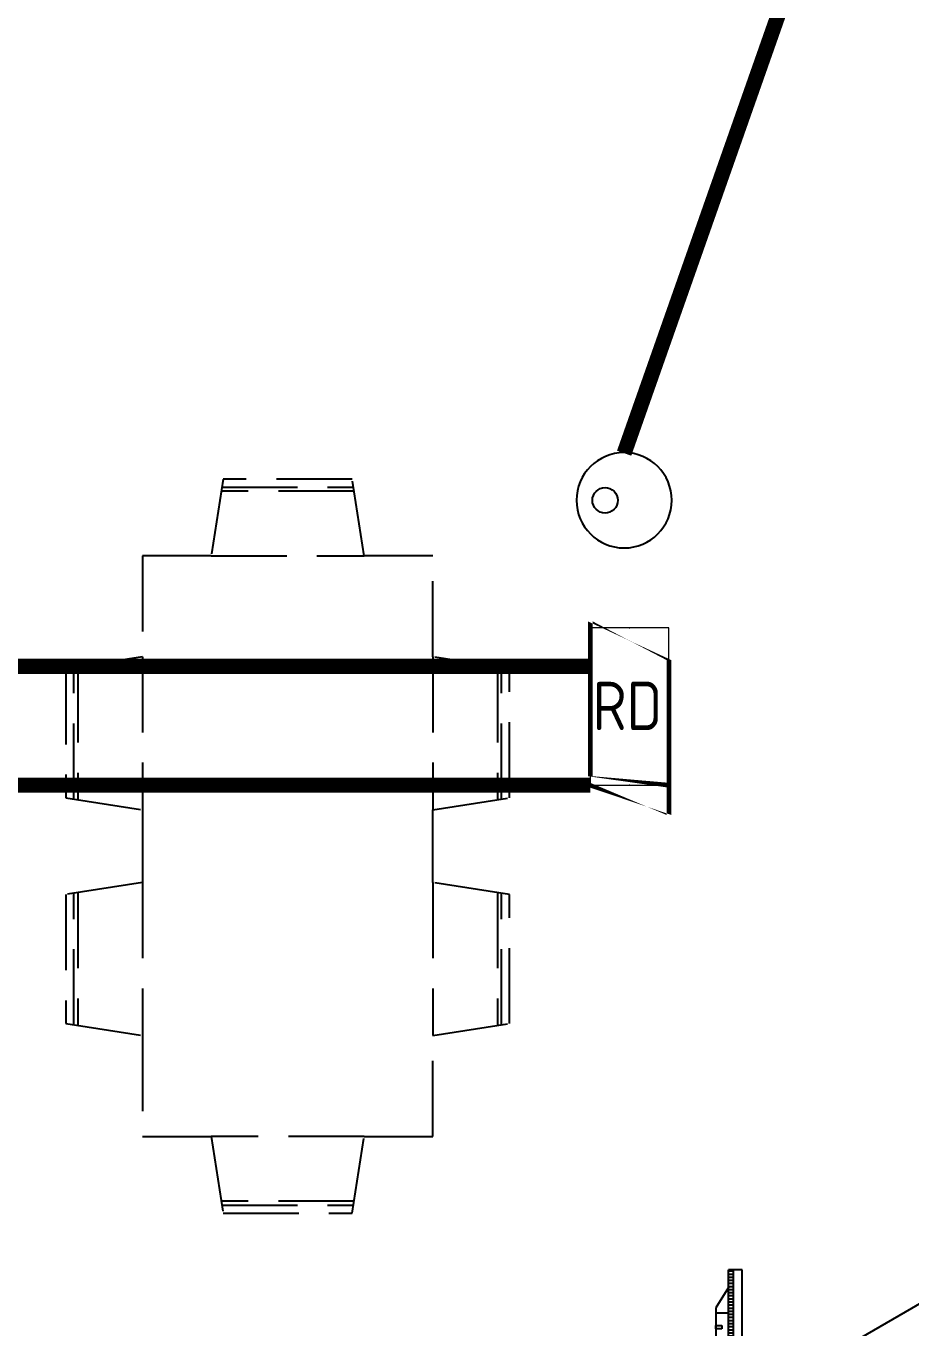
# Model space of a CAD drawing. Extents: x 5031545 to 5313844, y -886381 to -283477.
# Drawn here: x 5275867 to 5278792, y -785568 to -781264 of the extents above; entities that cross this region are included whole.
import ezdxf
from ezdxf.enums import TextEntityAlignment as Align

# ---------------------------------------------------------------- set-up
doc = ezdxf.new("R2010")
doc.units = 0
doc.header["$LTSCALE"] = 1000
doc.header["$MEASUREMENT"] = 0
doc.linetypes.add('A户型$0$DASH', pattern=[0.35, 0.25, -0.1])
doc.linetypes.add('DASH', pattern=[0.35, 0.25, -0.1])
doc.layers.get('0').update_dxf_attribs({"linetype": 'CONTINUOUS'})
for name, color, linetype in [('3.5方案汇报，与郭总、侯月琴确定户型_t8$0$2020.03.04 -1安徽标准化洋房户型(UA）_t8_t8$0$fur', 252, 'CONTINUOUS'), ('3.5方案汇报，与郭总、侯月琴确定户型_t8$0$2020.03.04 -1安徽标准化洋房户型(UA）_t8_t8$0$FURN', 252, 'CONTINUOUS'), ('5fur', 175, 'CONTINUOUS'), ('EQUIP-通讯', 3, 'CONTINUOUS'), ('TEL_TEXT', 7, 'CONTINUOUS'), ('WIRE-安防', 4, 'CONTINUOUS'), ('WIRE-综合布线', 5, 'DASH')]:
    doc.layers.add(name, color=color, linetype=linetype)
doc.layers.add('EQUIP-消防', color=3, linetype='CONTINUOUS', lineweight=20)
doc.styles.add('_TEL_DIM', font='simplex.shx', dxfattribs={"width": 0.8, "height": 3.5, "bigfont": 'hztxt.shx'})
doc.styles.get("Standard").update_dxf_attribs({"font": 'gbenor.shx', "bigfont": 'gbcbig.shx'})

# ---------------------------------------------------------------- blocks, each defined once
blk = doc.blocks.new('$equip$00002771')
for p, q in [((-0.6500000000087311, 0.6500000000014552), (-0.6500000000087311, 0)), ((0.6500000000087311, 0.6500000000014552), (-0.6500000000087311, 0.6500000000014552)), ((0.6500000000087311, 0), (0.6500000000087311, 0.6500000000014552)), ((-0.6500000000087311, 0), (0.6500000000087311, 0))]:
    blk.add_line(p, q)
at = {"const_width": 0.04}
blk.add_lwpolyline([(-0.6500000000087311, 0.6500000000014552), (-0.6500000000087311, 0), (0.6500000000087311, 0), (0.6500000000087311, 0.6500000000014552), (-0.6500000000087311, 0.6500000000014552), (-0.6500000000087311, 0)], dxfattribs=at)
for p in [(0, 0.6500000000014552), (-0.6500000000087311, 0.3250000000007276), (0.6500000000087311, 0.3250000000007276), (0, 0)]:
    blk.add_point(p)
at = {"color": 7}
blk.add_attdef('$TEXT$', text='', height=0.4, dxfattribs=at).set_placement((0.006237997862626798, 0.3429758970196417), align=Align.MIDDLE_CENTER)
at = {"color": 7, "flags": 1}
for tag, height, p in [('B', 0.4, (0.9046029297314817, 0.2456043182446592)), ('A', 2e-05, (0, 0))]:
    blk.add_attdef(tag, text='', height=height, dxfattribs=at).set_placement(p, align=Align.MIDDLE_CENTER)
blk = doc.blocks.new('$equip$00001883')
at = {"color": 0, "linetype": 'Continuous'}
blk.add_lwpolyline([(0.05656854249173193, 0.06343145752452983, 0.1989123673796601), (0.08000000000174623, 0.1200000000198997, 0.1989123673796538), (0.05656854249173193, 0.1765685425143602, 0.1989123673796588), (-3.637978807091713e-12, 0.200000000019827, 0.1989123673796357), (-0.05656854249900789, 0.1765685425143602, 0.1989123673796538), (-0.08000000000174623, 0.1200000000198997, 0.198912367379646), (-0.05656854249900789, 0.06343145752452983, 0.1989123673796497), (-3.637978807091713e-12, 0.040000000020882, 0.1989123673796557)], format="xyb", close=True, dxfattribs=at)
blk.add_circle((0, 0), 0.3000000000001062)
at = {"layer": 'TEL_TEXT', "style": '_TEL_DIM', "flags": 1}
blk.add_attdef('A', text='', height=2e-05, dxfattribs=at).set_placement((0, 0), align=Align.MIDDLE_CENTER)
blk = doc.blocks.new('VDGVDVXVE')
at = {"layer": '5fur', "color": 252, "linetype": 'A户型$0$DASH'}
for p, q in [((583552.6485993705, 367120.1838049471), (583113.4603327039, 367120.1838049471)), ((583115.6128660372, 367133.5171382804), (583550.5944660372, 367133.5171382804)), ((583080.2440660372, 366906.7864716137), (583586.0973993705, 366906.7864716137)), ((582853.1709993705, 366573.0992221342), (582853.1709993705, 366067.265721936)), ((583813.1709993705, 366573.0992221218), (583813.1709993705, 366067.2657219607)), ((582626.5043327039, 366102.6264716137), (582626.5043327039, 366537.6078049471)), ((582639.8376660371, 366539.6611382804), (582639.8376660371, 366100.4718049471)), ((584026.5043327039, 366539.6611382804), (584026.5043327039, 366100.471804947)), ((584039.8376660371, 366102.6264716137), (584039.8376660371, 366537.607804947)), ((582853.1709993705, 365826.4325554675), (582853.2344660372, 365320.5891382804)), ((583813.1075327039, 365826.4424716137), (583813.1709993705, 365320.5990552941)), ((582626.5043327039, 365355.959804947), (582626.5043327039, 365790.9411382804)), ((582639.8376660371, 365792.9944716137), (582639.8376660371, 365353.8051382804)), ((584026.5043327039, 365792.9944716137), (584026.5043327039, 365353.8051382804)), ((584039.8376660371, 365355.959804947), (584039.8376660371, 365790.9411382804)), ((583586.0973993705, 364986.9144716137), (583080.2540659922, 364986.8504716137)), ((583552.6485993705, 364773.5171382804), (583113.4603327039, 364773.5171382804)), ((583115.6128660372, 364760.1838049471), (583550.5944660372, 364760.1838049471))]:
    blk.add_line(p, q, dxfattribs=at)
blk.add_lwpolyline([(583586.0973993705, 366906.7864716137), (583546.5043430866, 367160.1838049471), (583119.8372212384, 367160.1838049471), (583080.2440660372, 366906.7864716137), (582853.1709993705, 366906.8504716137), (582853.1709993705, 366573.0992221342), (582599.8376660371, 366533.517966152), (582599.8376660371, 366106.8503414607), (582853.1709993705, 366067.265721936), (582853.1709993705, 365826.4325554675), (582599.8376660371, 365786.8512994853), (582599.8376660371, 365360.183674794), (582853.2344660372, 365320.5891382804), (582853.1709993705, 364986.8504716137), (583080.2540659922, 364986.8504716137), (583119.8372212384, 364733.5171382803), (583546.5043430866, 364733.5171382804), (583586.0973993705, 364986.9144716137), (583813.1709993705, 364986.8504716137), (583813.1709993705, 365320.5990552941), (584066.5043327039, 365360.1837737601), (584066.5043327039, 365786.8512500147), (583813.1075327039, 365826.4424716137), (583813.1709993705, 366067.2657219607), (584066.5043327039, 366106.8504404267), (584066.5043327039, 366533.5179166814), (583813.1709993705, 366573.0992221218), (583813.1709993705, 366906.8504716137), (583586.0873994405, 366906.8504716137)], dxfattribs=at)
blk = doc.blocks.new('3.5方案汇报，与郭总、侯月琴确定户型_t8$0$2020.03.04 -1安徽标准化洋房户型(UA）_t8_t8$0$sdfgsdfgsdfg')
at = {"layer": '3.5方案汇报，与郭总、侯月琴确定户型_t8$0$2020.03.04 -1安徽标准化洋房户型(UA）_t8_t8$0$FURN'}
h = blk.add_hatch(dxfattribs=at)
h.set_pattern_fill('ANSI31', color=256, scale=100, angle=225, style=0)
h.set_pattern_definition([(360, (-130272.1253712806, -44238.08861426391), (4.000000000000001e-15, 9.152000002052633), [])])
h.paths.add_polyline_path([(-68957.79749128432, -54984.28760824916), (-68957.79749128432, -54178.91160806853), (-68972.00357232452, -54178.91160806853), (-68972.00357232452, -54984.28760824916)])
for p, q in [((-68997.53502674983, -54581.59960815882), (-70393.88986594346, -53775.41376586619)), ((-68957.79749128432, -54178.91160806853), (-68997.53502674983, -54178.91160806853)), ((-68997.53502674983, -54178.91160806853), (-68997.53502674983, -54984.28760824916)), ((-68972.00357232452, -54178.91160806853), (-68972.00357232452, -54984.28760824916)), ((-68957.79749128432, -54178.91160806853), (-68957.79749128432, -54984.28760824916)), ((-68957.79749128432, -54230.77538025462), (-68920.03037832933, -54290.48807915693)), ((-68957.79749128432, -54306.47667307929), (-68920.03037832933, -54306.47667307929)), ((-68920.03037832933, -54872.71113716076), (-68920.03037832933, -54290.48807915693)), ((-68937.59503988666, -54343.05047872105), (-68937.59503988666, -54352.61863628913)), ((-68920.03037832933, -54343.05047872105), (-68937.59503988666, -54343.05047872105)), ((-68920.03037832933, -54352.61863628913), (-68920.03037832933, -54343.05047872105)), ((-68937.59503988666, -54352.61863628913), (-68920.03037832933, -54352.61863628913)), ((-68937.59503988666, -54444.23015367643), (-68937.59503988666, -54453.79831124451)), ((-68920.03037832933, -54444.23015367643), (-68937.59503988666, -54444.23015367643)), ((-68937.59503988666, -54453.79831124451), (-68920.03037832933, -54453.79831124451)), ((-68920.03037832933, -54453.79831124451), (-68920.03037832933, -54444.23015367643)), ((-68937.59503988666, -54536.4461206969), (-68937.59503988666, -54546.01427826498)), ((-68920.03037832933, -54536.4461206969), (-68937.59503988666, -54536.4461206969)), ((-68920.03037832933, -54546.01427826498), (-68920.03037832933, -54536.4461206969)), ((-68937.59503988666, -54546.01427826498), (-68920.03037832933, -54546.01427826498)), ((-68997.53502674983, -54581.59960815887), (-70393.88986594346, -55387.78545045173)), ((-68937.59503988666, -54626.75309562082), (-68937.59503988666, -54617.18493805271)), ((-68937.59503988666, -54617.18493805271), (-68920.03037832933, -54617.18493805271)), ((-68920.03037832933, -54617.18493805271), (-68920.03037832933, -54626.75309562082)), ((-68920.03037832933, -54626.75309562082), (-68937.59503988666, -54626.75309562082)), ((-68937.59503988666, -54718.96906264129), (-68937.59503988666, -54709.40090507318)), ((-68937.59503988666, -54709.40090507318), (-68920.03037832933, -54709.40090507318)), ((-68920.03037832933, -54718.96906264129), (-68937.59503988666, -54718.96906264129)), ((-68920.03037832933, -54709.40090507318), (-68920.03037832933, -54718.96906264129)), ((-68937.59503988666, -54820.14873759664), (-68937.59503988666, -54810.58058002857)), ((-68937.59503988666, -54810.58058002857), (-68920.03037832933, -54810.58058002857)), ((-68920.03037832933, -54820.14873759664), (-68937.59503988666, -54820.14873759664)), ((-68920.03037832933, -54810.58058002857), (-68920.03037832933, -54820.14873759664)), ((-68957.79749128432, -54856.72254323841), (-68920.03037832933, -54856.72254323841)), ((-68957.79749128432, -54932.42383606308), (-68920.03037832933, -54872.71113716076)), ((-68997.53502674983, -54984.28760824916), (-68957.79749128432, -54984.28760824916))]:
    blk.add_line(p, q, dxfattribs=at)
blk = doc.blocks.new('A$C547B2CCF')
at = {"color": 252}
blk.add_blockref('VDGVDVXVE', (-551193.6739016967, -360558.3317887955), dxfattribs=at)
at = {"layer": '3.5方案汇报，与郭总、侯月琴确定户型_t8$0$2020.03.04 -1安徽标准化洋房户型(UA）_t8_t8$0$fur', "xscale": 1.1175, "yscale": 1.1175, "zscale": 1.1175, "rotation": 180.0003646288248}
blk.add_blockref('3.5方案汇报，与郭总、侯月琴确定户型_t8$0$2020.03.04 -1安徽标准化洋房户型(UA）_t8_t8$0$sdfgsdfgsdfg', (-43462.56609687861, -57457.99251022225), dxfattribs=at)

msp = doc.modelspace()

# ---------------------------------------------------------------- linework, layer by layer
at = {"layer": 'WIRE-安防', "color": 6, "const_width": 50}
msp.add_lwpolyline([(5277843.533565359, -782676.1251018024), (5278357.525705445, -781213.7969037453)], dxfattribs=at)
at = {"layer": 'WIRE-综合布线', "color": 4, "const_width": 50}
for points in [[(5277731.525881575, -783380.627844152), (5272975.912321652, -783380.627844152)], [(5277731.525881574, -783773.7969038887), (5272962.09776842, -783773.7969038887)]]:
    msp.add_lwpolyline(points, dxfattribs=at)

# ---------------------------------------------------------------- block references
at = {"color": 2}
msp.add_blockref('A$C547B2CCF', (5244591.525156366, -789363.7972546937), dxfattribs=at)
at = {"layer": 'EQUIP-消防', "color": 6}
ref = msp.add_blockref('$equip$00002771', (5277991.525881575, -783513.7969038864), dxfattribs=dict(at, xscale=400, yscale=400, zscale=400, rotation=89.99999999973319))
ref.add_attrib('$TEXT$', 'RD', dxfattribs={"layer": '0', "color": 7, "height": 160}).set_placement((5277854.335522767, -783511.3017047406), align=Align.MIDDLE_CENTER)
at = {"layer": 'EQUIP-通讯', "ltscale": 0.5, "xscale": -524.9999999998058, "yscale": 525.0000000000002, "zscale": 525.0000000000384, "rotation": 90.08067433976632}
msp.add_blockref('$equip$00001883', (5277843.533565359, -782831.7019018435), dxfattribs=at)

doc.saveas('drawing.dxf')
